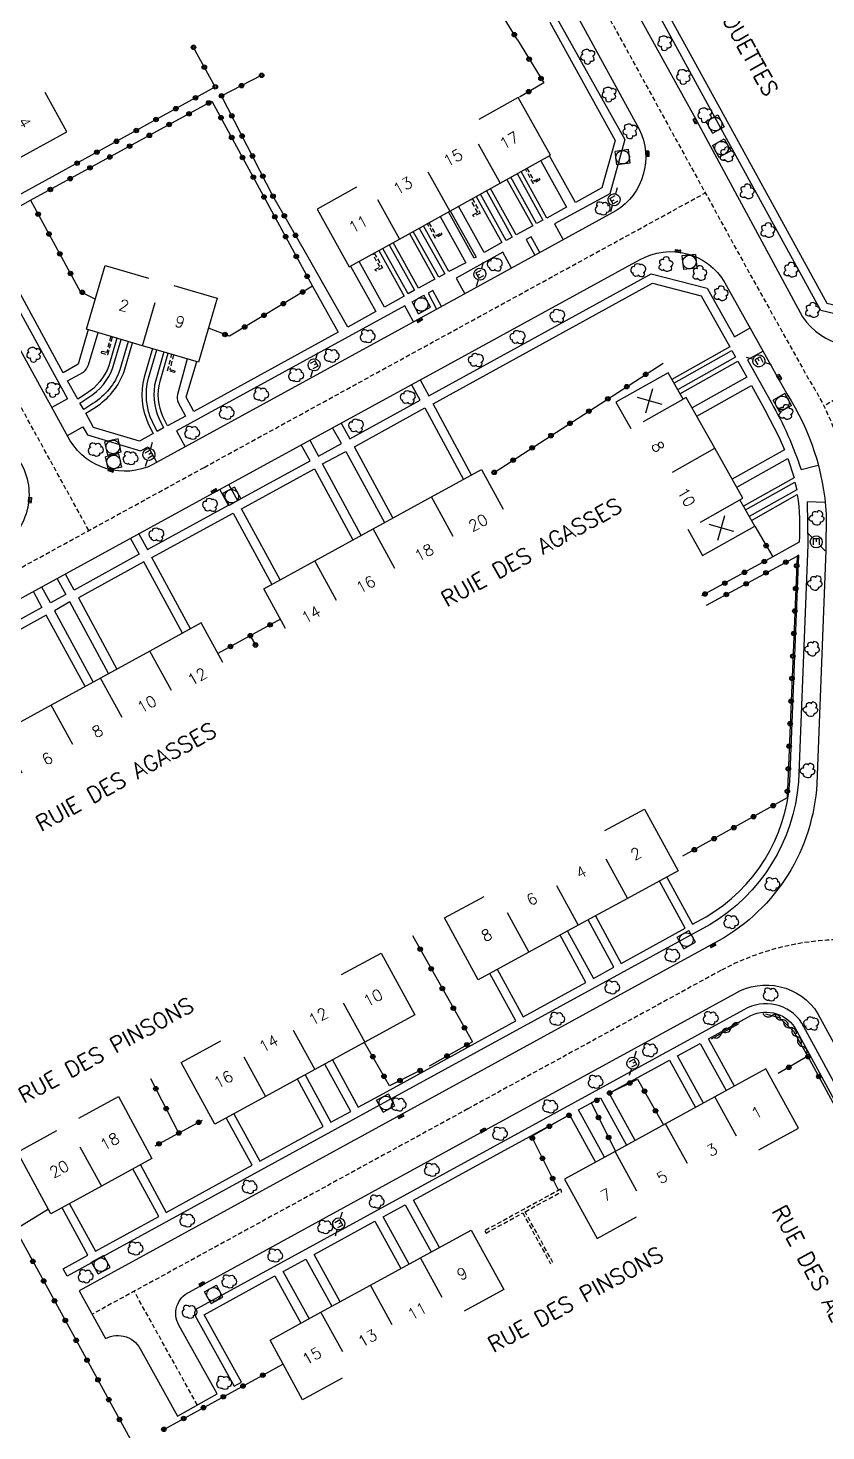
# Model space of a CAD drawing. Header units: millimetres. Extents: x 151000 to 152000, y 127000 to 128000.
# Drawn here: x 151472.9 to 151561.3, y 127185.8 to 127341.3 of the extents above; entities that cross this region are included whole.
import ezdxf
from ezdxf.enums import TextEntityAlignment as Align

# ---------------------------------------------------------------- set-up
doc = ezdxf.new("R2010")
doc.units = ezdxf.units.MM
doc.linetypes.add('DASHED', pattern=[0.75, 0.5, -0.25])
doc.layers.get('0').update_dxf_attribs({"linetype": 'CONTINUOUS'})
for name, color, linetype in [('W0001', 6, 'DASHED'), ('W0008', 7, 'CONTINUOUS'), ('W0100', 7, 'CONTINUOUS'), ('W0112', 1, 'DASHED'), ('W0300', 7, 'CONTINUOUS'), ('W0310', 3, 'CONTINUOUS'), ('W0322', 7, 'CONTINUOUS'), ('W0334', 7, 'CONTINUOUS'), ('W0400', 7, 'CONTINUOUS'), ('W0420', 7, 'CONTINUOUS'), ('W0471', 7, 'CONTINUOUS'), ('W0989', 7, 'CONTINUOUS'), ('W0991', 7, 'CONTINUOUS'), ('W1102', 7, 'CONTINUOUS')]:
    doc.layers.add(name, color=color, linetype=linetype)
doc.styles.get("Standard").update_dxf_attribs({"font": 'romans.shx', "width": 0.85})

# ---------------------------------------------------------------- blocks, each defined once
blk = doc.blocks.new('t322o')
at = {"color": 0, "linetype": 'Continuous'}
for radius in [0.25, 0.15]:
    blk.add_circle((0, 0), radius, dxfattribs=at)
blk = doc.blocks.new('t991o')
at = {"color": 0, "linetype": 'Continuous'}
for p, q in [((-1, 1), (1, -1)), ((-1, -1), (1, 1))]:
    blk.add_line(p, q, dxfattribs=at)
blk = doc.blocks.new('T300')
for p, q in [((-0.8, 0.51), (-0.86, 0.34)), ((-0.86, 0.34), (-0.86, 0.17)), ((-0.86, 0.17), (-0.74, 0.06)), ((-0.69, 0.63), (-0.8, 0.51)), ((-0.8, -0.06), (-0.74, 0.06)), ((-0.74, 0.06), (-0.69, 0.11)), ((-0.57, 0.69), (-0.69, 0.63)), ((-0.46, 0.69), (-0.57, 0.69)), ((-0.29, 0.63), (-0.46, 0.69)), ((-0.29, 0.63), (-0.17, 0.74)), ((-0.23, 0.57), (-0.29, 0.63)), ((-0.17, 0.74), (-0.06, 0.8)), ((-0.06, 0.8), (0.06, 0.8)), ((0.06, 0.8), (0.23, 0.74)), ((0.23, 0.74), (0.34, 0.63)), ((0.34, 0.63), (0.4, 0.51)), ((0.46, 0.46), (0.34, 0.46)), ((0.4, 0.51), (0.4, 0.46)), ((0.57, 0.4), (0.46, 0.46)), ((0.57, 0.4), (0.69, 0.29)), ((0.69, 0.29), (0.74, 0.17)), ((0.74, 0.06), (0.69, -0.17)), ((0.74, 0.17), (0.74, 0.06)), ((-0.8, -0.17), (-0.8, -0.06)), ((-0.8, -0.23), (-0.8, -0.17)), ((-0.74, -0.34), (-0.8, -0.23)), ((-0.69, -0.4), (-0.74, -0.34)), ((-0.51, -0.46), (-0.69, -0.4)), ((-0.4, -0.46), (-0.51, -0.46)), ((-0.4, -0.46), (-0.34, -0.46)), ((-0.34, -0.46), (-0.34, -0.4)), ((-0.34, -0.51), (-0.34, -0.46)), ((-0.29, -0.63), (-0.34, -0.51)), ((-0.17, -0.74), (-0.29, -0.63)), ((-0.06, -0.8), (-0.17, -0.74)), ((0.06, -0.8), (-0.06, -0.8)), ((0.17, -0.74), (0.06, -0.8)), ((0.23, -0.69), (0.17, -0.74)), ((0.29, -0.46), (0.23, -0.46)), ((0.29, -0.63), (0.23, -0.69)), ((0.46, -0.4), (0.29, -0.46)), ((0.34, -0.51), (0.29, -0.63)), ((0.34, -0.51), (0.34, -0.46)), ((0.57, -0.34), (0.46, -0.4)), ((0.63, -0.29), (0.57, -0.34)), ((0.69, -0.17), (0.63, -0.29))]:
    blk.add_line(p, q)
blk = doc.blocks.new('T400')
for p, q in [((-0.15, 0.3), (0.15, 0.3)), ((-0.15, -0.25), (-0.15, 0.3)), ((-0.15, 0.15), (0.15, 0.15)), ((-0.15, 0), (0.15, 0)), ((0.15, 0.3), (0.15, -0.25)), ((-0.15, -0.15), (0.15, -0.15)), ((-0.15, -0.25), (-0.15, -0.3)), ((-0.15, -0.3), (0.15, -0.3)), ((0.15, -0.3), (0.15, -0.25))]:
    blk.add_line(p, q)
blk = doc.blocks.new('T420')
for p, q in [((0.75, 0.75), (-0.75, 0.75)), ((-0.75, 0.75), (-0.75, -0.75)), ((0.75, 0.75), (0.75, -0.75)), ((0.75, -0.75), (-0.75, -0.75))]:
    blk.add_line(p, q)
blk.add_ellipse((0, 0), major_axis=(-0.53, 0.53), ratio=1, start_param=3.926991, end_param=10.210176)
blk = doc.blocks.new('T471')
for p, q in [((-0.333334, 0.333334), (-0.333334, -0.333334)), ((-0.333334, 0.333334), (0.333334, 0.333334)), ((-0.333334, 0), (0, 0)), ((0.500001, 0.500001), (1.000002, 1.000002)), ((-0.500001, -0.500001), (-1.000002, -1.000002)), ((-0.333334, -0.333334), (0.333334, -0.333334))]:
    blk.add_line(p, q)
blk.add_ellipse((0, 0), major_axis=(0.471405, 0.471405), ratio=1, start_param=5.4977871438, end_param=11.780972451)
blk = doc.blocks.new('t310o')
at = {"color": 0, "linetype": 'Continuous'}
for centre, start, end in [((-0.5, 0.38), 216.8699, 323.1304), ((0.5, -0.37), 36.8699, 143.1303)]:
    blk.add_arc(centre, 0.625, start, end, dxfattribs=at)

msp = doc.modelspace()

# ---------------------------------------------------------------- linework, layer by layer
at = {"layer": 'W0001', "flags": 128}
for points in [[(151479.62, 127285.58), (151450, 127339.47), (151414.32, 127404.5, -0.273322), (151419.26, 127416.37), (151429.81, 127422.04)], [(151535.95, 127344.82), (151552.64, 127314.45), (151559.48, 127302.2, -0.129674), (151564.23, 127287.46), (151564.19, 127283.28), (151563.85, 127274.42)]]:
    msp.add_lwpolyline(points, format="xyb", dxfattribs=at)
at = {"layer": 'W0001'}
for points in [[(151749.62, 127346.91, 0.2752), (151647.87, 127347.02), (151623.68, 127333.71), (151595.96, 127318.51), (151561.07, 127299.39, -0.398322)], [(151563.18, 127240.23, 0.122665), (151549.68, 127236.83), (151521.63, 127221.48), (151479.98, 127198.71, 0.427282)]]:
    msp.add_lwpolyline(points, format="xyb", dxfattribs=at)
msp.add_lwpolyline([(151399.84, 127241.89), (151445.91, 127267.1), (151492.4, 127292.58), (151547.94, 127323)], dxfattribs=at)
at = {"layer": 'W0001', "flags": 128}
msp.add_lwpolyline([(151491.65, 127188.66), (151484.65, 127201.26)], dxfattribs=at)
at = {"layer": 'W0008'}
for points in [[(151538.58, 127346.26), (151546.69, 127331.5), (151558.73, 127309.27, 0.395133), (151568.58, 127306.93), (151594.52, 127321.14), (151622.24, 127336.34), (151646.33, 127349.53, -0.027684), (151658.69, 127355.74, 0.461977), (151660.53, 127361.69), (151649.23, 127382.07), (151653.51, 127384.6), (151665.95, 127362.07, 0.315505), (151670.44, 127359.97), (151674.28, 127361.1, -0.173929), (151743.28, 127353.74, 0.434477), (151751.13, 127356.68), (151756.47, 127367.53), (151764.62, 127383.85), (151783.1, 127420.97)], [(151533.33, 127343.37), (151540.61, 127330.07, -0.387507), (151538.01, 127321), (151515.91, 127308.87), (151486.73, 127292.89, -0.389511), (151477.56, 127295.52), (151459.6, 127328.22), (151453.28, 127339.72), (151441.15, 127361.85)], [(151435.71, 127359.29), (151447.38, 127338.03), (151454.14, 127325.66), (151472.14, 127292.97, -0.424275), (151469.04, 127283.19), (151444.47, 127269.73), (151407.14, 127249.31, -0.4257), (151397.44, 127252.51), (151381.66, 127281.39), (151365.08, 127311.57), (151357.69, 127325.11), (151357.18, 127326.01), (151343.12, 127351.77)], [(151447.34, 127264.48), (151473.36, 127278.73), (151493.84, 127289.96), (151519.4, 127303.96), (151540.64, 127315.57, -0.414149), (151550.12, 127313.02), (151556.99, 127300.71, -0.129631), (151561.33, 127287.39), (151561.29, 127283.35), (151560.3, 127257.53, -0.25572), (151549.47, 127240.14), (151513.71, 127220.57), (151478.54, 127201.31), (151481.46, 127196.03, -0.438598), (151485.46, 127194.62), (151489.44, 127187.43), (151493.86, 127189.89), (151489.6, 127197.52, -0.432268), (151490.74, 127201.18), (151523.06, 127218.85), (151551.17, 127234.22, -0.408822), (151560.43, 127232.03), (151576.31, 127202.87), (151586.97, 127183.3, -0.437685)]]:
    msp.add_lwpolyline(points, format="xyb", dxfattribs=at)
at = {"layer": 'W0100'}
for points in [[(151467.44, 127347.49), (151465.04, 127351.87), (151458.72, 127348.4), (151461.76, 127342.88), (151464.79, 127337.35), (151467.83, 127331.82), (151470.86, 127326.29), (151477.18, 127329.76), (151474.77, 127334.14)], [(151509.29, 127323.62), (151504.92, 127321.19), (151508.47, 127314.79), (151514.05, 127317.88), (151519.62, 127320.97), (151525.2, 127324.07), (151530.78, 127327.17), (151527.22, 127333.57), (151522.85, 127331.14)], [(151489.06, 127312.74), (151493.86, 127311.33), (151491.78, 127304.25), (151485.58, 127306.06), (151479.37, 127307.88), (151481.44, 127314.96), (151486.24, 127313.56)], [(151545.99, 127285.73), (151547.64, 127282.8), (151553.42, 127286.05), (151551.77, 127288.98), (151552.09, 127289.16), (151548.98, 127294.7), (151545.82, 127300.33), (151545.47, 127300.13), (151543.82, 127303.05), (151538.04, 127299.81), (151539.69, 127296.89)], [(151501.43, 127274.73), (151499.03, 127279.12), (151504.65, 127282.21), (151511.14, 127285.76), (151517.59, 127289.31), (151523.15, 127292.34), (151525.54, 127287.95)], [(151494.47, 127270.94), (151492.07, 127275.33), (151486.39, 127272.22), (151480.91, 127269.22), (151475.45, 127266.23), (151469.79, 127263.12), (151472.19, 127258.74)], [(151536.81, 127252.32), (151541.2, 127254.71), (151544.93, 127247.86), (151539.31, 127244.8), (151533.84, 127241.83), (151528.39, 127238.85), (151522.76, 127235.79), (151519.03, 127242.64), (151523.42, 127245.03)], [(151507.63, 127236.36), (151512.02, 127238.74), (151515.75, 127231.89), (151510.2, 127228.86), (151504.66, 127225.83), (151499.21, 127222.85), (151493.58, 127219.78), (151489.85, 127226.63), (151494.25, 127229.02)], [(151553.88, 127216.94), (151558.26, 127219.34), (151554.65, 127225.92), (151549.01, 127222.83), (151543.54, 127219.82), (151537.94, 127216.76), (151532.34, 127213.7), (151535.95, 127207.12), (151540.33, 127209.52)], [(151478.5, 127220.45), (151482.9, 127222.84), (151486.62, 127215.99), (151481.04, 127212.9), (151475.42, 127209.84), (151471.7, 127216.69), (151476.09, 127219.08)], [(151507.69, 127191.65), (151503.3, 127189.25), (151499.7, 127195.83), (151505.35, 127198.94), (151510.84, 127201.94), (151516.38, 127204.97), (151522.01, 127208.05), (151525.62, 127201.47), (151521.23, 127199.06)]]:
    msp.add_lwpolyline(points, dxfattribs=at)
at = {"layer": 'W0112'}
for points in [[(151528.18, 127325.73), (151528.97, 127324.31), (151529.49, 127324.62), (151529.59, 127324.45), (151528.9, 127324.03), (151528.01, 127325.63)], [(151522.11, 127322.36), (151523, 127320.75), (151522.28, 127320.38), (151522.19, 127320.56), (151522.73, 127320.84), (151521.94, 127322.26)], [(151517.31, 127319.69), (151518.11, 127318.25), (151518.63, 127318.56), (151518.73, 127318.39), (151518.04, 127317.98), (151517.14, 127319.6)], [(151511.26, 127316.33), (151512.16, 127314.7), (151511.44, 127314.34), (151511.35, 127314.51), (151511.88, 127314.79), (151511.08, 127316.24)], [(151482.05, 127307.1), (151481.6, 127305.31), (151481.03, 127305.45), (151480.98, 127305.26), (151481.74, 127305.07), (151482.24, 127307.04)], [(151489.01, 127305.06), (151488.6, 127303.44), (151489.16, 127303.29), (151489.11, 127303.1), (151488.35, 127303.3), (151488.82, 127305.12)], [(151531.06, 127204.44), (151527.97, 127210.08), (151532.04, 127212.31), (151531.89, 127212.57), (151523.5, 127207.97), (151523.64, 127207.71), (151527.71, 127209.94), (151530.79, 127204.3)]]:
    msp.add_lwpolyline(points, dxfattribs=at)
at = {"layer": 'W0310'}
for points in [[(151559.3, 127227.32), (151557.75, 127230.07), (151556.18, 127231.58), (151554.64, 127231.99)], [(151548.64, 127229.26), (151551.61, 127230.92)]]:
    msp.add_lwpolyline(points, dxfattribs=at)
at = {"layer": 'W0322'}
for points in [[(151527.13, 127339.95), (151523.58, 127345.77), (151521.96, 127345.06)], [(151476.35, 127325.22), (151493.64, 127334.75), (151491.23, 127339.13)], [(151527.13, 127339.95), (151530.03, 127335.21), (151527.35, 127333.6)], [(151503.63, 127316.38), (151500.02, 127322.67), (151494.33, 127333.75), (151498.77, 127336.03)], [(151473.17, 127322.18), (151493.27, 127333.17), (151504.4, 127312.67), (151495.22, 127307.12), (151492.88, 127308)], [(151468.16, 127319.37), (151473.17, 127322.18), (151478.68, 127312.08), (151480.35, 127311.22)], [(151524.55, 127292.02), (151543.27, 127304.14)], [(151553.42, 127286.05), (151555.42, 127282.66), (151547.52, 127278.33)], [(151548.08, 127277.3), (151558.11, 127282.74), (151557.01, 127255.95), (151545.43, 127249.47)], [(151497.52, 127273.92), (151498.09, 127272.9)], [(151515.51, 127240.68), (151522.13, 127228.91), (151517.33, 127226.23)], [(151516.34, 127225.74), (151512.94, 127224.05), (151510.18, 127228.85)], [(151563, 127200.76), (151571.33, 127205.14), (151559.3, 127227.32), (151556.01, 127225.39)], [(151489.61, 127218.8), (151486.48, 127224.8)], [(151537.35, 127223.24), (151540.44, 127224.78), (151543.31, 127219.7)], [(151535.92, 127222.43), (151535.29, 127222.15), (151537.99, 127216.79)], [(151532.83, 127220.77), (151528.67, 127218.43), (151531.68, 127212.45)], [(151486.98, 127217.37), (151492.22, 127220.22)], [(151475.14, 127210.37), (151471.48, 127208.12), (151493.49, 127167.99), (151509.65, 127138.04), (151500.18, 127137.64), (151493.68, 127137.26), (151484.62, 127136.01), (151483.69, 127137.84), (151475.74, 127136.51), (151473.77, 127141.03)], [(151487.94, 127185.96), (151501.14, 127193.19)]]:
    msp.add_lwpolyline(points, dxfattribs=at)
at = {"layer": 'W0322', "flags": 128}
msp.add_lwpolyline([(151500.87, 127275.75), (151493.92, 127271.95)], dxfattribs=at)
at = {"layer": 'W0334'}
for points in [[(151541.17, 127347.69), (151550.74, 127330.24), (151561.4, 127310.79), (151567.09, 127309.45), (151569.71, 127310.99), (151570.2, 127310.16), (151567.25, 127308.42), (151560.76, 127309.95), (151549.89, 127329.78), (151540.35, 127347.24)], [(151530.71, 127341.92), (151537.95, 127328.79), (151536.49, 127323.56), (151533.56, 127321.94), (151530.68, 127327.12)], [(151531.49, 127342.36), (151539.02, 127328.9), (151537.35, 127322.9), (151531.24, 127319.57), (151532.2, 127317.81)], [(151468.84, 127329.98), (151463.56, 127327.1), (151467.34, 127320.3), (151476.35, 127325.22)], [(151460.99, 127325.69), (151462.74, 127326.64), (151477.25, 127300.17), (151475.53, 127299.22)], [(151529.7, 127326.57), (151532.57, 127321.41), (151530.38, 127320.21), (151527.52, 127325.36)], [(151527.1, 127325.13), (151529.95, 127319.99), (151529.23, 127319.61), (151526.39, 127324.73)], [(151523.7, 127323.24), (151526.55, 127318.1), (151525.87, 127317.74), (151523.02, 127322.86)], [(151525.95, 127324.49), (151528.81, 127319.36), (151526.98, 127318.36), (151524.13, 127323.48)], [(151522.56, 127322.61), (151525.39, 127317.51), (151523.44, 127316.4), (151520.6, 127321.52)], [(151518.56, 127320.39), (151521.41, 127315.26), (151519.53, 127314.28), (151516.71, 127319.36)], [(151479.53, 127307.84), (151478.45, 127304), (151476.78, 127303.07), (151467.95, 127319.26)], [(151516.24, 127319.1), (151519.06, 127314.04), (151518.4, 127313.66), (151515.58, 127318.73)], [(151512.91, 127317.25), (151515.71, 127312.2), (151515.01, 127311.8), (151512.2, 127316.85)], [(151515.15, 127318.49), (151517.96, 127313.43), (151516.15, 127312.44), (151513.34, 127317.49)], [(151529.62, 127316.39), (151528.66, 127318.13), (151528.1, 127317.83), (151529.06, 127316.09)], [(151508.62, 127314.87), (151511.41, 127309.84), (151508.31, 127308.13), (151503.63, 127316.38)], [(151511.75, 127316.61), (151514.55, 127311.57), (151512.38, 127310.33), (151509.57, 127315.4)], [(151526.47, 127314.67), (151525.51, 127316.42), (151520.32, 127313.56), (151521.28, 127311.82)], [(151516.34, 127302.28), (151517.31, 127300.51), (151541.93, 127314.03), (151548.14, 127312.43), (151551.17, 127307.06), (151552.9, 127308.03)], [(151504.4, 127312.67), (151507.24, 127307.56), (151491.27, 127298.76), (151490.41, 127300.35), (151491.59, 127304.3)], [(151522.04, 127291.73), (151517.77, 127299.62), (151542.09, 127312.98), (151547.48, 127311.58), (151550.65, 127305.94), (151544.23, 127302.33)], [(151518.71, 127310.41), (151517.75, 127312.17), (151517.21, 127311.87), (151518.17, 127310.11)], [(151515.62, 127308.71), (151514.66, 127310.47), (151489.35, 127296.61), (151490.31, 127294.85)], [(151544.46, 127301.91), (151550.89, 127305.52), (151551.29, 127304.8), (151544.87, 127301.19)], [(151545.12, 127300.74), (151551.55, 127304.35), (151552.56, 127302.59), (151546.47, 127299.17)], [(151507.58, 127297.49), (151508.55, 127295.73), (151516.35, 127300.02), (151515.39, 127301.76)], [(151546.99, 127298.24), (151553.06, 127301.65), (151554.52, 127299.02), (151556.12, 127295.9), (151556.72, 127294.53), (151550.91, 127291.27)], [(151513.33, 127286.97), (151509.05, 127294.86), (151516.86, 127299.16), (151521.14, 127291.24)], [(151477.24, 127296.12), (151478.97, 127297.07), (151479.47, 127296.18), (151485.33, 127294.4), (151486.21, 127294.87), (151487.17, 127293.13)], [(151504.11, 127295.59), (151505.07, 127293.83), (151507.61, 127295.21), (151506.64, 127296.97)], [(151495.12, 127290.66), (151496.08, 127288.92), (151504.14, 127293.3), (151503.17, 127295.07)], [(151509.82, 127285.04), (151505.52, 127292.98), (151508.11, 127294.35), (151512.39, 127286.45)], [(151500.81, 127280.1), (151496.53, 127288), (151504.62, 127292.43), (151508.89, 127284.53)], [(151551.42, 127290.37), (151557.1, 127293.56), (151557.78, 127291.41), (151552.17, 127288.26)], [(151552.4, 127287.86), (151557.86, 127290.92), (151558.08, 127290.1), (151552.8, 127287.14)], [(151485.16, 127285.2), (151486.12, 127283.46), (151495.11, 127288.38), (151494.15, 127290.13)], [(151490.88, 127274.68), (151486.6, 127282.59), (151495.62, 127287.5), (151499.9, 127279.6)], [(151484.25, 127284.7), (151485.21, 127282.95), (151478, 127278.96), (151477.03, 127280.74)], [(151490.01, 127274.21), (151485.73, 127282.11), (151478.47, 127278.13), (151482.74, 127270.23)], [(151476.11, 127280.24), (151477.07, 127278.49), (151475.36, 127277.58), (151474.41, 127279.31)], [(151473.48, 127278.8), (151474.43, 127277.06), (151466.87, 127272.92), (151465.92, 127274.66)], [(151481.81, 127269.72), (151477.5, 127277.67), (151475.81, 127276.67), (151480.09, 127268.77)], [(151479.2, 127268.29), (151474.91, 127276.19), (151467.33, 127272.03), (151471.61, 127264.12)], [(151535.76, 127242.87), (151538.62, 127237.61), (151545.7, 127241.49), (151542.85, 127246.73)], [(151532.67, 127241.19), (151535.54, 127235.93), (151537.81, 127237.17), (151534.95, 127242.43)], [(151524.89, 127236.95), (151527.76, 127231.67), (151534.71, 127235.48), (151531.85, 127240.74)], [(151506.61, 127226.9), (151509.46, 127221.66), (151512.27, 127223.2), (151526.94, 127231.22), (151524.07, 127236.5)], [(151547.75, 127222.13), (151544.87, 127227.37), (151547.38, 127228.74), (151550.25, 127223.51)], [(151540.16, 127217.97), (151537.28, 127223.22), (151543.97, 127226.87), (151546.85, 127221.64)], [(151503.58, 127225.24), (151506.44, 127220), (151508.64, 127221.2), (151505.78, 127226.45)], [(151495.7, 127220.94), (151498.56, 127215.69), (151505.59, 127219.54), (151502.74, 127224.78)], [(151536.77, 127216.12), (151533.89, 127221.36), (151536.34, 127222.7), (151539.22, 127217.46)], [(151518.49, 127206.12), (151515.6, 127211.36), (151524.5, 127216.23), (151532.89, 127220.81), (151535.77, 127215.57)], [(151485.33, 127215.27), (151488.19, 127210.01), (151497.72, 127215.23), (151494.86, 127220.48)], [(151477.49, 127210.96), (151480.35, 127205.72), (151487.38, 127209.56), (151484.51, 127214.82)], [(151515.13, 127204.28), (151512.24, 127209.52), (151514.68, 127210.86), (151517.57, 127205.62)], [(151507.47, 127200.1), (151504.59, 127205.34), (151511.32, 127209.02), (151514.2, 127203.78)], [(151504.05, 127198.23), (151501.17, 127203.47), (151503.67, 127204.84), (151506.55, 127199.6)]]:
    msp.add_lwpolyline(points, dxfattribs=at)
at = {"layer": 'W0334', "flags": 128}
msp.add_lwpolyline([(151519.68, 127321.01), (151522.53, 127315.88), (151522.33, 127315.78), (151519.49, 127320.9)], dxfattribs=at)
at = {"layer": 'W0334'}
for points in [[(151482.73, 127306.9), (151481.83, 127303.82, -0.168282), (151479.36, 127300.77), (151478.42, 127300.14), (151477.27, 127302.16), (151479.02, 127303.13, 0.149103), (151479.58, 127303.96), (151480.64, 127307.51)], [(151483.99, 127306.53), (151483.07, 127303.37, -0.168282), (151480.06, 127299.65), (151479.07, 127299), (151478.64, 127299.7), (151479.62, 127300.35, 0.168282), (151482.29, 127303.65), (151483.2, 127306.76)], [(151486.68, 127305.74), (151485.75, 127302.57, 0.171544), (151486.21, 127297.41), (151486.76, 127296.33), (151485.23, 127295.48), (151480.13, 127297), (151479.28, 127298.59), (151480.32, 127299.23, 0.168282), (151483.53, 127303.2), (151484.47, 127306.39)], [(151487.95, 127305.37), (151487.03, 127302.24, 0.171544), (151487.41, 127297.95), (151487.9, 127296.96), (151487.2, 127296.57), (151486.66, 127297.61, -0.171544), (151486.23, 127302.45), (151487.15, 127305.6)], [(151490.53, 127304.61), (151489.45, 127300.67, 0.153261), (151489.52, 127299.78), (151490.35, 127298.27), (151488.33, 127297.18), (151487.86, 127298.16, -0.171544), (151487.51, 127302.12), (151488.42, 127305.23)], [(151554.34, 127305.46), (151552.6, 127304.49), (151555.26, 127299.74, -0.050386), (151558.56, 127292.33), (151560.46, 127292.84)], [(151553.05, 127286.7), (151558.14, 127289.56, -0.050168), (151558.35, 127284.3), (151555.42, 127282.66)], [(151561.22, 127288.67), (151559.24, 127288.75), (151559.3, 127283.99), (151558.26, 127257.71, -0.243565), (151548.48, 127241.93), (151512.73, 127222.36), (151477.23, 127202.93), (151476.77, 127203.76), (151479.51, 127205.26), (151476.65, 127210.51)], [(151543.67, 127247.17), (151546.52, 127241.94), (151548.02, 127242.76, 0.247719), (151557.31, 127257.75), (151558.3, 127282.84), (151558.11, 127282.74)], [(151527.66, 127152.51), (151530.34, 127147.13), (151522.31, 127143.13), (151518.28, 127150.8), (151517.45, 127150.38), (151521.7, 127142.29, 0.285946), (151522.34, 127142.1), (151562.98, 127162.39), (151581.58, 127171.63, 0.439279), (151585.16, 127182.31), (151574.5, 127201.89), (151558.65, 127230.98, 0.407662), (151552.2, 127232.44), (151524.05, 127217.04), (151491.67, 127199.34, 0.450487), (151491.4, 127198.53), (151495.74, 127190.74), (151496.55, 127191.2), (151492.39, 127198.67), (151500.25, 127202.97), (151503.13, 127197.72)], [(151551.17, 127224.01), (151548.29, 127229.24), (151552.67, 127231.63, -0.406849), (151557.85, 127230.5), (151573.69, 127201.44), (151584.35, 127181.86, -0.440236), (151581.18, 127172.48), (151578.91, 127171.35), (151576.26, 127176.66)]]:
    msp.add_lwpolyline(points, format="xyb", dxfattribs=at)
at = {"layer": 'W1102'}
for p, q in [((151522.77, 127328.45), (151525.2, 127324.07)), ((151517.19, 127325.35), (151519.62, 127320.97)), ((151511.62, 127322.25), (151514.05, 127317.88)), ((151541.11, 127297.68), (151545.47, 127300.13)), ((151544.29, 127292.06), (151548.98, 127294.7)), ((151520, 127284.92), (151517.59, 127289.31)), ((151547.41, 127286.52), (151551.77, 127288.98)), ((151513.54, 127281.38), (151511.14, 127285.76)), ((151507.06, 127277.82), (151504.65, 127282.21)), ((151488.79, 127267.84), (151486.39, 127272.22)), ((151483.31, 127264.84), (151480.91, 127269.22)), ((151477.85, 127261.85), (151475.45, 127266.23)), ((151536.93, 127249.2), (151539.31, 127244.8)), ((151531.46, 127246.22), (151533.84, 127241.83)), ((151525.99, 127243.25), (151528.39, 127238.85)), ((151507.8, 127233.24), (151510.2, 127228.86)), ((151502.27, 127230.22), (151504.66, 127225.83)), ((151496.81, 127227.24), (151499.21, 127222.85)), ((151551.41, 127218.44), (151549.01, 127222.83)), ((151545.95, 127215.44), (151543.54, 127219.82)), ((151478.62, 127217.27), (151481.04, 127212.9)), ((151540.34, 127212.37), (151537.94, 127216.76)), ((151518.78, 127200.58), (151516.38, 127204.97)), ((151513.24, 127197.56), (151510.84, 127201.94)), ((151507.76, 127194.57), (151505.35, 127198.94))]:
    msp.add_line(p, q, dxfattribs=at)
at = {"layer": 'W1102', "flags": 128}
msp.add_lwpolyline([(151485.58, 127306.06), (151486.98, 127310.86)], dxfattribs=at)

# ---------------------------------------------------------------- block references
at = {"layer": 'W0300'}
for p, rotation in [((151543.46, 127339.72), 118.734885323588), ((151534.92, 127338.23), 118.736801900798), ((151545.54, 127336), 118.734885323588), ((151537.29, 127334.04), 118.736801900798), ((151547.9, 127331.75), 118.734885323588), ((151539.61, 127329.96), 118.736801900798), ((151550.35, 127327.14), 297.837489398077), ((151552.58, 127323.03), 297.837489398077), ((151536.47, 127321.29), 208.550754005375), ((151554.87, 127318.74), 297.837489398077), ((151524.72, 127315.05), 28.6551732680152), ((151540.62, 127314.42), 28.71330662001349), ((151543.57, 127314.97), 299.180736922391), ((151557.43, 127314.35), 297.837489398077), ((151547.31, 127313.98), 299.180736922391), ((151549.67, 127311.73), 299.180736922391), ((151559.82, 127309.89), 297.837489398077), ((151531.65, 127309.35), 28.71330662001349), ((151510.42, 127307.13), 208.762466032909), ((151527.24, 127307), 28.71330662001349), ((151473.53, 127305.2), 118.614377148136), ((151506.43, 127304.96), 208.762466032909), ((151522.62, 127304.46), 28.71330662001349), ((151502.49, 127302.81), 208.701009749587), ((151475.66, 127301.31), 118.614377148136), ((151498.62, 127300.69), 208.701009749587), ((151515.08, 127300.33), 28.6301023312881), ((151494.8, 127298.64), 208.701009749587), ((151556.87, 127298.58), 299.180736922391), ((151490.97, 127296.43), 208.701009749587), ((151509.34, 127297.19), 28.6301023312881), ((151480.29, 127294.56), 208.701777688855), ((151484.14, 127293.61), 208.701777688855), ((151493.16, 127288.4), 28.6726812933893), ((151560.26, 127286.9), 269.440211912998), ((151487.22, 127285.12), 28.6726812933893), ((151560.07, 127279.69), 267.737083833934), ((151559.76, 127272.41), 267.737083833934), ((151559.58, 127265.7), 267.737083833934), ((151559.26, 127258.91), 267.737083833934), ((151555.27, 127246.38), 208.693657211795), ((151550.72, 127242.21), 208.693657211795), ((151544.18, 127238.5), 208.693657211795), ((151537.52, 127234.96), 208.693657211795), ((151555.08, 127234.17), 208.693657211795), ((151531.42, 127231.47), 208.693657211795), ((151548.44, 127231.54), 208.693657211795), ((151559.78, 127230.93), 27.7476582170429), ((151541.71, 127227.99), 208.693657211795), ((151535.68, 127224.49), 208.693657211795), ((151513.86, 127221.97), 208.693657211795), ((151530.64, 127221.76), 208.693657211795), ((151525.09, 127218.74), 208.693657211795), ((151517.53, 127214.74), 208.693657211795), ((151497.33, 127212.84), 208.668647834703), ((151511.42, 127211.22), 208.668647834703), ((151490.42, 127209.13), 208.668647834703), ((151505.71, 127208.4), 208.668647834703), ((151484.69, 127206.03), 208.668647834703), ((151500.17, 127205.24), 208.668647834703), ((151479.17, 127202.94), 208.668647834703), ((151495.08, 127202.37), 208.668647834703), ((151490.68, 127199.01), 208.668647834703), ((151494.51, 127191.14), 208.668647834703)]:
    msp.add_blockref('T300', p, dxfattribs=dict(at, rotation=rotation))
at = {"layer": 'W0310'}
for p, rotation in [((151555.3, 127231.81), 165.093045906474), ((151556.42, 127231.35), 136.169747372937), ((151549.73, 127229.87), 29.1103737986028), ((151550.82, 127230.48), 29.1103737986028), ((151557.33, 127230.48), 136.169747372937), ((151558.07, 127229.5), 119.266360815336), ((151558.69, 127228.41), 119.266360815336)]:
    msp.add_blockref('t310o', p, dxfattribs=dict(at, rotation=rotation))
at = {"layer": 'W0322'}
for p, rotation in [((151526.77, 127340.54), 121.404785602883), ((151492.43, 127336.94), 118.8642104792608), ((151528.43, 127337.82), 301.4047856029787), ((151529.74, 127335.68), 301.4047856029787), ((151493.64, 127334.75), 28.86421047934363), ((151496.55, 127334.89), 27.20726914215193), ((151528.36, 127334.21), 211.0236570560536), ((151489.26, 127332.34), 28.86421047934363), ((151491.45, 127333.54), 28.86421047934363), ((151492.91, 127332.97), 28.66531488955223), ((151494.33, 127333.75), 117.2072691420246), ((151487.07, 127331.13), 28.86421047934363), ((151490.72, 127331.77), 28.66531488955223), ((151494.27, 127331.33), 298.5079368329143), ((151495.47, 127331.53), 117.2072691420246), ((151484.88, 127329.92), 28.86421047934363), ((151486.33, 127329.37), 28.66531488955223), ((151488.53, 127330.57), 28.66531488955223), ((151495.46, 127329.13), 298.5079368329143), ((151496.61, 127329.3), 117.2072691420246), ((151482.69, 127328.72), 28.86421047934363), ((151484.14, 127328.17), 28.66531488955223), ((151478.32, 127326.3), 28.86421047934363), ((151480.51, 127327.51), 28.86421047934363), ((151481.94, 127326.97), 28.66531488955223), ((151496.66, 127326.93), 298.5079368329143), ((151497.76, 127327.08), 117.2072691420246), ((151477.56, 127324.58), 28.66531488955223), ((151479.75, 127325.77), 28.66531488955223), ((151497.85, 127324.74), 298.5079368329143), ((151498.9, 127324.85), 117.2072691420246), ((151475.36, 127323.38), 28.66531488955223), ((151499.04, 127322.54), 298.5079368329143), ((151500.04, 127322.63), 119.8160504182102), ((151474.01, 127320.64), 298.6251702095021), ((151500.24, 127320.34), 298.5079368329143), ((151501.29, 127320.46), 119.8160504182102), ((151475.21, 127318.45), 298.6251702095021), ((151502.53, 127318.29), 119.8160504182102), ((151501.43, 127318.15), 298.5079368329143), ((151476.4, 127316.25), 298.6251702095021), ((151502.62, 127315.95), 298.5079368329143), ((151477.6, 127314.06), 298.6251702095021), ((151503.81, 127313.75), 298.5079368329143), ((151503.32, 127312.01), 211.1073271387471), ((151478.9, 127311.97), 332.7752727312997), ((151501.18, 127310.72), 211.1073271387471), ((151499.04, 127309.43), 211.1073271387471), ((151496.9, 127308.14), 211.1073271387471), ((151494.71, 127307.31), 159.478038584934), ((151541.34, 127302.89), 32.91374289576731), ((151539.24, 127301.53), 32.91374289576731), ((151537.14, 127300.17), 32.91374289576731), ((151535.04, 127298.81), 32.91374289576731), ((151532.94, 127297.46), 32.91374289576731), ((151530.84, 127296.1), 32.91374289576731), ((151526.65, 127293.38), 32.91374289576731), ((151528.75, 127294.74), 32.91374289576731), ((151524.55, 127292.02), 32.91374289576731), ((151554.69, 127283.9), 300.545043604068), ((151552.29, 127280.95), 208.725701381114), ((151554.48, 127282.15), 208.725701381114), ((151556.86, 127282.07), 28.4719522648761), ((151558.06, 127281.66), 267.64751905855), ((151550.1, 127279.75), 208.725701381114), ((151552.47, 127279.68), 28.4719522648761), ((151554.67, 127280.88), 28.4719522648761), ((151547.91, 127278.54), 208.725701381114), ((151550.27, 127278.49), 28.4719522648761), ((151557.96, 127279.16), 267.64751905855), ((151557.86, 127276.66), 267.64751905855), ((151499.71, 127275.12), 208.6601156194), ((151497.52, 127273.92), 208.6601156194), ((151557.75, 127274.16), 267.64751905855), ((151495.33, 127272.72), 208.6601156194), ((151498.09, 127272.9), 299.1167046358), ((151557.65, 127271.66), 267.64751905855), ((151557.55, 127269.17), 267.64751905855), ((151557.45, 127266.67), 267.64751905855), ((151557.34, 127264.17), 267.64751905855), ((151557.24, 127261.67), 267.64751905855), ((151557.14, 127259.17), 267.64751905855), ((151557.03, 127256.68), 267.64751905855), ((151555.46, 127255.08), 209.24210562022), ((151553.28, 127253.86), 209.24210562022), ((151548.92, 127251.42), 209.24210562022), ((151551.1, 127252.64), 209.24210562022), ((151546.73, 127250.2), 209.24210562022), ((151516.35, 127239.19), 299.352051884582), ((151517.57, 127237.01), 299.352051884582), ((151518.8, 127234.83), 299.352051884582), ((151520.02, 127232.65), 299.352051884582), ((151521.25, 127230.47), 299.352051884582), ((151521.51, 127228.57), 209.272993845154), ((151511.1, 127227.26), 119.857241495474), ((151519.32, 127227.34), 209.272993845154), ((151559.33, 127227.26), 118.471980808778), ((151512.34, 127225.09), 119.857241495474), ((151516.34, 127225.74), 206.455192445552), ((151557.2, 127226.09), 210.360800945486), ((151560.52, 127225.06), 118.471980808778), ((151487.04, 127223.72), 117.558304568664), ((151514.1, 127224.63), 206.455192445552), ((151539.58, 127224.35), 26.553944473717), ((151541.2, 127223.44), 299.433365366612), ((151535.92, 127222.43), 204.30994758284), ((151537.35, 127223.24), 26.553944473717), ((151488.2, 127221.5), 117.558304568664), ((151532.83, 127220.77), 209.3521347209251), ((151536.11, 127220.53), 296.735739578591), ((151542.43, 127221.27), 299.433365366612), ((151489.6, 127218.8), 28.5131507674678), ((151491.8, 127219.99), 28.5131507674678), ((151530.65, 127219.54), 209.3521347209251), ((151487.4, 127217.6), 28.5131507674678), ((151528.77, 127218.23), 296.790077245089), ((151537.23, 127218.3), 296.735739578591), ((151529.89, 127216), 296.790077245089), ((151531.02, 127213.76), 296.790077245089), ((151473.41, 127204.59), 298.742174788367), ((151474.61, 127202.4), 298.742174788367), ((151475.82, 127200.21), 298.742174788367), ((151477.02, 127198.02), 298.742174788367), ((151478.22, 127195.83), 298.742174788367), ((151479.42, 127193.63), 298.742174788367), ((151480.63, 127191.44), 298.742174788367), ((151496.71, 127190.77), 28.72011243815031), ((151498.9, 127191.97), 28.72011243815031), ((151481.83, 127189.25), 298.742174788367), ((151494.52, 127189.56), 28.72011243815031), ((151492.33, 127188.36), 28.72011243815031), ((151483.03, 127187.06), 298.742174788367), ((151490.13, 127187.16), 28.72011243815031), ((151487.94, 127185.96), 28.72011243815031)]:
    msp.add_blockref('t322o', p, dxfattribs=dict(at, rotation=rotation))
for p in [(151491.23, 127339.13), (151498.77, 127336.03)]:
    msp.add_blockref('t322o', p, dxfattribs=at)
at = {"layer": 'W0400'}
for p, rotation in [((151546.83, 127330.95), 208.43994772867), ((151541.53, 127327.33), 181.01437929436), ((151544.92, 127316.54), 84.25799055145025), ((151516.27, 127308.9), 298.762466032909), ((151556.12, 127302.56), 29.18073692239099), ((151482.08, 127292.25), 73.8219847021073), ((151473.1, 127288.97), 353.8080060019612), ((151493.53, 127289.94), 118.7280815054194), ((151548.78, 127239.62), 299.24210562022), ((151514.18, 127220.67), 298.693657211795), ((151523.31, 127219.1), 298.674159027478), ((151492.15, 127202.06), 298.668647834703)]:
    msp.add_blockref('T400', p, dxfattribs=dict(at, rotation=rotation))
at = {"layer": 'W0420'}
for p, rotation in [((151549.03, 127330.62), 118.43994772867), ((151549.74, 127327.96), 118.43994772867), ((151538.78, 127326.95), 277.522495215502), ((151546.18, 127315.34), 6.08513643819745), ((151516.46, 127310.63), 208.762466032909), ((151556.48, 127299.73), 299.180736922391), ((151482.29, 127294.84), 282.7993841796591), ((151482.37, 127293.18), 282.7993841796591), ((151495.46, 127289.38), 28.7280815054194), ((151545.84, 127240.23), 209.24210562022), ((151512.53, 127222.13), 208.693657211795), ((151480.95, 127204.21), 208.698511202197), ((151493.46, 127200.92), 208.668647834703)]:
    msp.add_blockref('T420', p, dxfattribs=dict(at, rotation=rotation))
at = {"layer": 'W0471'}
for p, rotation in [((151537.83, 127322.24), 28.6551732680152), ((151522.96, 127313.99), 28.6551732680152), ((151504.59, 127303.94), 208.762466032909), ((151553.88, 127304.38), 299.180736922391), ((151486.28, 127294.02), 208.701777688855), ((151560.24, 127284.32), 269.440211912998), ((151539.91, 127226.54), 208.693657211795), ((151507.32, 127208.73), 208.668647834703)]:
    msp.add_blockref('T471', p, dxfattribs=dict(at, rotation=rotation))
at = {"layer": 'W0991'}
for p, rotation in [((151541.75, 127299.97), 29.34531766477184), ((151549.71, 127285.89), 29.3453176646517)]:
    msp.add_blockref('t991o', p, dxfattribs=dict(at, rotation=rotation))

# ---------------------------------------------------------------- texts
at = {"layer": 'W0989'}
for s, rotation, p in [('RUE DES ALOUETTES', 298.7907, (151549.53, 127344.56)), ('RUIE DES AGASSES', 28.7141, (151528.67, 127283.18)), ('RUIE DES AGASSES', 28.7141, (151483.73, 127258.3)), ('RUE DES PINSONS', 28.6686, (151481.52, 127228)), ('RUE DES ALOUETTES', 298.6349, (151561.83, 127199.97)), ('RUE DES PINSONS', 28.6686, (151533.56, 127200.38))]:
    msp.add_text(s, height=1.75, rotation=rotation, dxfattribs=at).set_placement(p, align=Align.MIDDLE)
at = {"layer": 'W0991'}
for s, rotation, p in [('4', 298.7825, (151472.5, 127330.79)), ('17', 29.0216, (151526.21, 127328.82)), ('15', 29.0514, (151519.98, 127326.9)), ('13', 29.0216, (151514.41, 127323.8)), ('11', 29.0216, (151509.48, 127319.54)), ('2', 343.6838, (151483.51, 127310.51)), ('9', 343.6838, (151489.72, 127308.7)), ('8', 299.4447, (151542.7, 127294.87)), ('10', 299.4447, (151545.85, 127289.29)), ('20', 28.6301, (151522.77, 127286.44)), ('18', 28.7556, (151516.77, 127283.15)), ('16', 28.7722, (151510.3, 127279.6)), ('14', 28.7629, (151504.25, 127276.28)), ('12', 28.6601, (151491.63, 127269.39)), ('10', 28.7075, (151486.05, 127266.34)), ('8', 28.7215, (151480.58, 127263.34)), ('6', 28.7777, (151475.02, 127260.29)), ('2', 28.5281, (151540.26, 127249.76)), ('4', 28.5304, (151534.19, 127247.71)), ('6', 28.5914, (151528.72, 127244.73)), ('8', 28.5914, (151523.71, 127240.75)), ('10', 28.7088, (151511.11, 127233.8)), ('12', 28.616, (151505.03, 127231.73)), ('14', 28.6719, (151499.54, 127228.73)), ('16', 28.672, (151494.53, 127224.75)), ('1', 28.7323, (151553.63, 127221.08)), ('18', 28.5668, (151481.94, 127217.88)), ('3', 28.8093, (151548.68, 127216.94)), ('20', 29.022, (151476.34, 127214.81)), ('5', 28.68, (151543.15, 127213.91)), ('7', 28.6798, (151536.94, 127211.94)), ('9', 28.6529, (151521, 127203.22)), ('11', 28.6529, (151516.01, 127199.07)), ('13', 28.6383, (151510.5, 127196.06)), ('15', 28.8688, (151504.33, 127194.1))]:
    msp.add_text(s, height=1.25, rotation=rotation, dxfattribs=at).set_placement(p, align=Align.MIDDLE)

doc.saveas('drawing.dxf')
